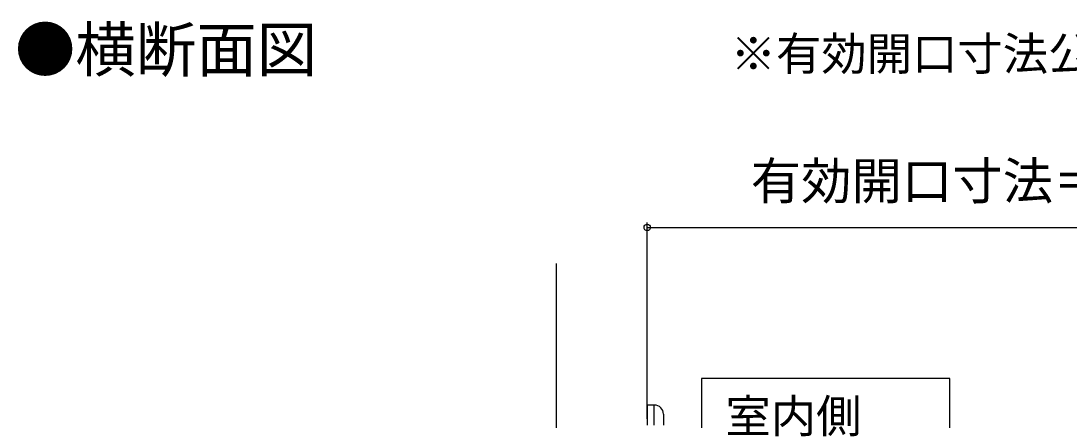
# Model space of a CAD drawing. Units: millimetres, scale not verified. Extents: x -525 to 525, y -783 to 779.
# Drawn here: x -168.1 to 39.9, y -9.9 to 69.4 of the extents above; entities that cross this region are included whole.
import ezdxf
from ezdxf.enums import TextEntityAlignment as Align

# ---------------------------------------------------------------- set-up
doc = ezdxf.new("R2010")
doc.units = ezdxf.units.MM
doc.header["$LTSCALE"] = 4
for name, color, linetype in [('0-2_USER1', 3, 'Continuous'), ('0-4_YKK_12', 2, 'Continuous'), ('0-5_YKK_13', 4, 'Continuous'), ('0-7_YKK_D', 6, 'Continuous')]:
    doc.layers.add(name, color=color, linetype=linetype)
doc.styles.add('ＭＳ ゴシック', font='')
doc.styles.get('ＭＳ ゴシック').set_extended_font_data('MS Gothic')

msp = doc.modelspace()

# ---------------------------------------------------------------- linework, layer by layer
at = {"layer": '0-2_USER1'}
msp.add_lwpolyline([(16.287, -17.633), (16.287, -1.633), (-33.007, -1.633), (-33.007, -17.633)], close=True, dxfattribs=at)
at = {"layer": '0-4_YKK_12'}
for p, q in [((-61.782, -36.405), (-61.782, 21.21)), ((-43.782, -9.663), (-43.782, 21.21))]:
    msp.add_line(p, q, dxfattribs=at)
at = {"layer": '0-5_YKK_13'}
for p, q in [((-42.382, -10.907), (-42.382, -6.907)), ((-40.582, -8.707), (-40.582, -10.907))]:
    msp.add_line(p, q, dxfattribs=at)
msp.add_lwpolyline([(-42.382, -6.907), (-43.782, -6.907), (-43.782, -10.907)], dxfattribs=at)
msp.add_arc((-42.382, -8.707), 1.8, 0, 90, dxfattribs=at)
at = {"layer": '0-7_YKK_D'}
for p, q in [((-43.782, 15.935), (-43.782, 29.367)), ((-43.782, 28.367), (149.287, 28.367))]:
    msp.add_line(p, q, dxfattribs=at)
msp.add_circle((-43.782, 28.367), 0.637, dxfattribs=at)

# ---------------------------------------------------------------- texts
at = {"layer": '0-2_USER1', "style": 'ＭＳ ゴシック'}
for s, height, p in [('●横断面図', 8.798, (-169.26, 56.639)), ('※有効開口寸法公式は、枠厚に化粧シート厚も加えて算出しています。', 6.598, (-27.231, 57.579)), ('室内側', 6.598, (-28.272, -14.363))]:
    msp.add_text(s, height=height, dxfattribs=at).set_placement(p, align=Align.BOTTOM_LEFT)
at = {"layer": '0-7_YKK_D', "style": 'ＭＳ ゴシック'}
msp.add_text('有効開口寸法＝W－68.5', height=7.331, dxfattribs=at).set_placement((-23.242, 31.73), align=Align.BOTTOM_LEFT)

doc.saveas('drawing.dxf')
